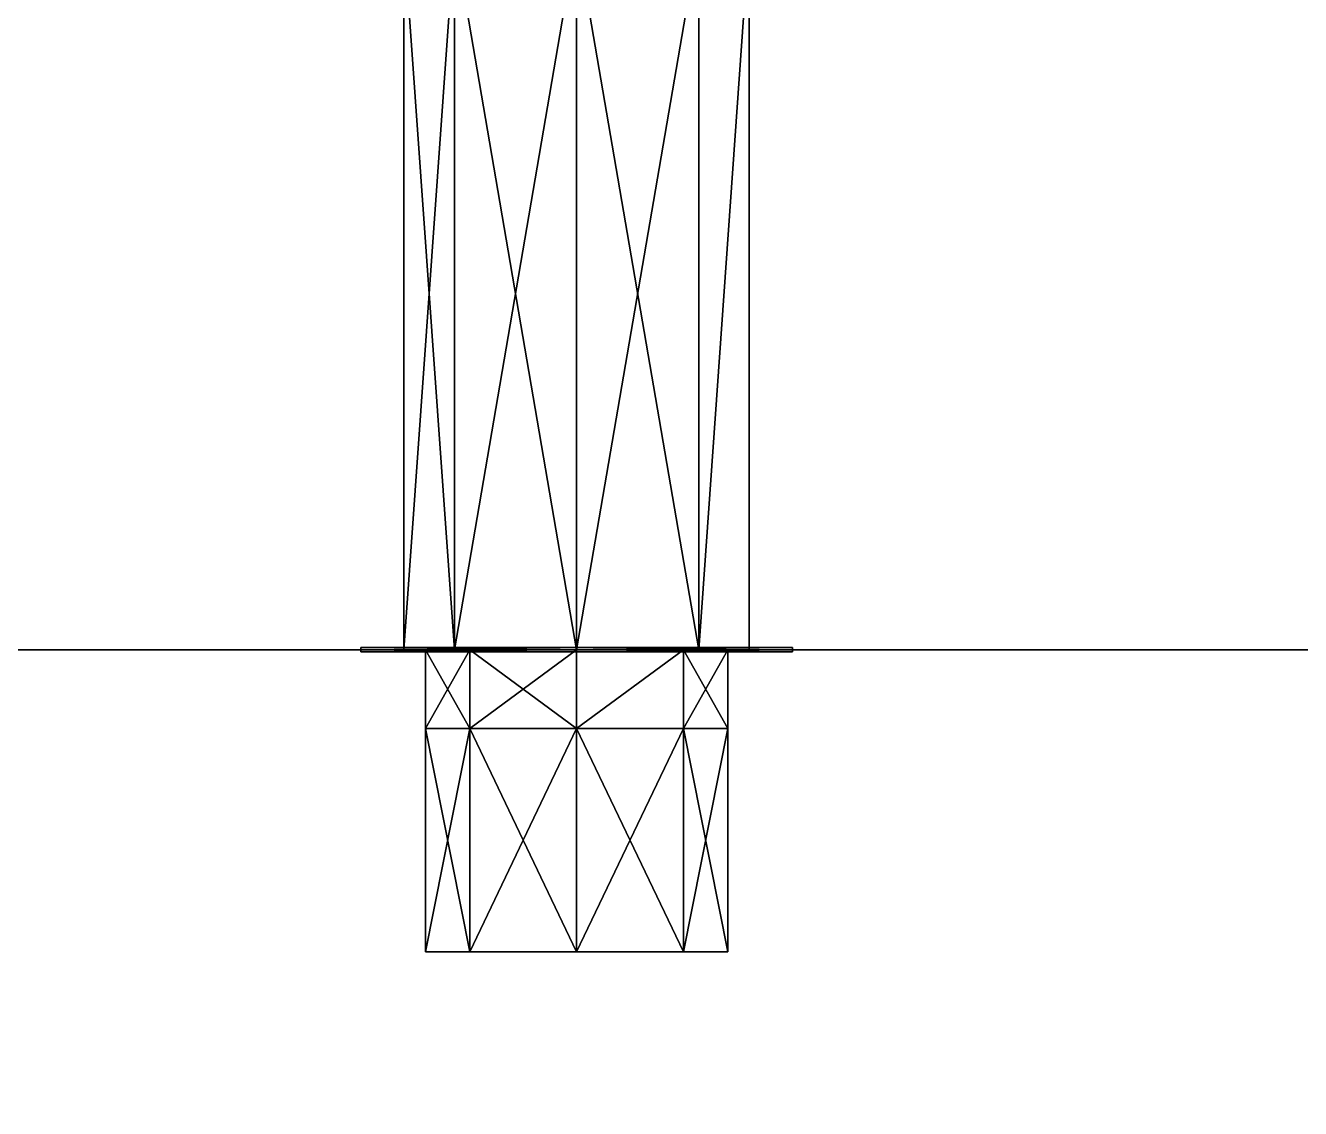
# Model space of a CAD drawing. Extents: x -150 to 2334, y -150 to 2984.
# Drawn here: x 1721.24 to 1750.77, y 35.17 to 60.25 of the extents above; entities that cross this region are included whole.
import ezdxf

# ---------------------------------------------------------------- set-up
doc = ezdxf.new("R2010")
doc.units = 0
for name, color, linetype in [('LAYER0', 7, 'CONTINUOUS'), ('LAYER226', 7, 'CONTINUOUS'), ('LAYER278', 7, 'CONTINUOUS'), ('LAYER309', 7, 'CONTINUOUS'), ('LAYER31', 7, 'CONTINUOUS'), ('LAYER32', 9, 'CONTINUOUS'), ('LAYER408', 7, 'CONTINUOUS'), ('LAYER56', 7, 'CONTINUOUS'), ('LAYER57', 9, 'CONTINUOUS'), ('LAYER6', 7, 'CONTINUOUS'), ('LAYER7', 9, 'CONTINUOUS')]:
    doc.layers.add(name, color=color, linetype=linetype)

msp = doc.modelspace()

# ---------------------------------------------------------------- linework, layer by layer
at = {"layer": 'LAYER0', "invisible_edges": 1}
for points in [[(2334, 2984, -5), (-150, -150, -5), (-150, 2984, -5), (2334, 2984, -5)], [(-150, -150, -5), (2334, 2984, -5), (2334, -150, -5), (-150, -150, -5)], [(2334, -150), (-150, 2984), (-150, -150), (2334, -150)], [(-150, 2984), (2334, -150), (2334, 2984), (-150, 2984)]]:
    msp.add_3dface(points, dxfattribs=at)
at = {"layer": 'LAYER226', "invisible_edges": 1}
for points in [[(2164, 45.79199), (1614, 45.79199, 2350), (2164, 45.79199, 2350), (2164, 45.79199)], [(1614, 45.79199, 2350), (2164, 45.79199), (1614, 45.79199), (1614, 45.79199, 2350)], [(2164, 45.79199), (1614, 27.79199), (1614, 45.79199), (2164, 45.79199)], [(1614, 27.79199), (2164, 45.79199), (2164, 27.79199), (1614, 27.79199)], [(2164, 27.79199, 2350), (1614, 45.79199, 2350), (1614, 27.79199, 2350), (2164, 27.79199, 2350)], [(1614, 45.79199, 2350), (2164, 27.79199, 2350), (2164, 45.79199, 2350), (1614, 45.79199, 2350)]]:
    msp.add_3dface(points, dxfattribs=at)
at = {"layer": 'LAYER278', "invisible_edges": 1}
for points in [[(2164, 45.78802, 80), (1614, 758.458, 80), (2164, 758.458, 80), (2164, 45.78802, 80)], [(1614, 758.458, 80), (2164, 45.78802, 80), (1614, 45.78802, 80), (1614, 758.458, 80)], [(1614, 45.78802, 98), (2164, 758.458, 98), (1614, 758.458, 98), (1614, 45.78802, 98)], [(2164, 758.458, 98), (1614, 45.78802, 98), (2164, 45.78802, 98), (2164, 758.458, 98)], [(2164, 45.78802, 80), (1614, 45.78802, 98), (1614, 45.78802, 80), (2164, 45.78802, 80)], [(1614, 45.78802, 98), (2164, 45.78802, 80), (2164, 45.78802, 98), (1614, 45.78802, 98)]]:
    msp.add_3dface(points, dxfattribs=at)
at = {"layer": 'LAYER309', "invisible_edges": 1}
for points in [[(2164, 758.458, 2349), (1614, 45.78802, 2349), (2164, 45.78802, 2349), (2164, 758.458, 2349)], [(1614, 45.78802, 2349), (2164, 758.458, 2349), (1614, 758.458, 2349), (1614, 45.78802, 2349)], [(1614, 758.458, 2331), (2164, 45.78802, 2331), (1614, 45.78802, 2331), (1614, 758.458, 2331)], [(2164, 45.78802, 2331), (1614, 758.458, 2331), (2164, 758.458, 2331), (2164, 45.78802, 2331)], [(2164, 45.78802, 2331), (1614, 45.78802, 2349), (1614, 45.78802, 2331), (2164, 45.78802, 2331)], [(1614, 45.78802, 2349), (2164, 45.78802, 2331), (2164, 45.78802, 2349), (1614, 45.78802, 2349)]]:
    msp.add_3dface(points, dxfattribs=at)
at = {"layer": 'LAYER31', "invisible_edges": 1}
for points in [[(2139.4, 758.461, 1934), (1674, 45.79102, 1934), (2139.4, 45.79102, 1934), (2139.4, 758.461, 1934)], [(1674, 45.79102, 1934), (2139.4, 758.461, 1934), (1674, 758.461, 1934), (1674, 45.79102, 1934)], [(1674, 758.461, 1916), (2139.4, 45.79102, 1916), (1674, 45.79102, 1916), (1674, 758.461, 1916)], [(2139.4, 45.79102, 1916), (1674, 758.461, 1916), (2139.4, 758.461, 1916), (2139.4, 45.79102, 1916)], [(2139.4, 45.79102, 1916), (1674, 45.79102, 1934), (1674, 45.79102, 1916), (2139.4, 45.79102, 1916)], [(1674, 45.79102, 1934), (2139.4, 45.79102, 1916), (2139.4, 45.79102, 1934), (1674, 45.79102, 1934)]]:
    msp.add_3dface(points, dxfattribs=at)
at = {"layer": 'LAYER32'}
for points in [[(1731.172, 62.29102, 1927.828), (1730, 62.29102, 1925), (1731.172, 45.79102, 1927.828), (1731.172, 62.29102, 1927.828)], [(1731.172, 45.79102, 1927.828), (1730, 62.29102, 1925), (1730, 45.79102, 1925), (1731.172, 45.79102, 1927.828)], [(1730, 62.29102, 1925), (1731.172, 62.29102, 1922.172), (1730, 45.79102, 1925), (1730, 62.29102, 1925)], [(1730, 45.79102, 1925), (1731.172, 62.29102, 1922.172), (1731.172, 45.79102, 1922.172), (1730, 45.79102, 1925)], [(1734, 62.29102, 1929), (1731.172, 62.29102, 1927.828), (1734, 45.79102, 1929), (1734, 62.29102, 1929)], [(1734, 45.79102, 1929), (1731.172, 62.29102, 1927.828), (1731.172, 45.79102, 1927.828), (1734, 45.79102, 1929)], [(1731.172, 62.29102, 1922.172), (1734, 62.29102, 1921), (1731.172, 45.79102, 1922.172), (1731.172, 62.29102, 1922.172)], [(1731.172, 45.79102, 1922.172), (1734, 62.29102, 1921), (1734, 45.79102, 1921), (1731.172, 45.79102, 1922.172)], [(1731.172, 62.29102, 1922.172), (1734, 62.29102, 1921), (1731.172, 45.79102, 1922.172), (1731.172, 62.29102, 1922.172)], [(1731.172, 45.79102, 1922.172), (1734, 62.29102, 1921), (1734, 45.79102, 1921), (1731.172, 45.79102, 1922.172)], [(1736.828, 62.29102, 1927.828), (1734, 62.29102, 1929), (1736.828, 45.79102, 1927.828), (1736.828, 62.29102, 1927.828)], [(1736.828, 45.79102, 1927.828), (1734, 62.29102, 1929), (1734, 45.79102, 1929), (1736.828, 45.79102, 1927.828)], [(1734, 62.29102, 1921), (1736.828, 62.29102, 1922.172), (1734, 45.79102, 1921), (1734, 62.29102, 1921)], [(1734, 45.79102, 1921), (1736.828, 62.29102, 1922.172), (1736.828, 45.79102, 1922.172), (1734, 45.79102, 1921)], [(1736.828, 62.29102, 1927.828), (1736.828, 45.79102, 1927.828), (1738, 62.29102, 1925), (1736.828, 62.29102, 1927.828)], [(1738, 62.29102, 1925), (1736.828, 45.79102, 1927.828), (1738, 45.79102, 1925), (1738, 62.29102, 1925)], [(1738, 45.79102, 1925), (1736.828, 45.79102, 1922.172), (1738, 62.29102, 1925), (1738, 45.79102, 1925)], [(1738, 62.29102, 1925), (1736.828, 45.79102, 1922.172), (1736.828, 62.29102, 1922.172), (1738, 62.29102, 1925)], [(1739, 45.84101, 1930), (1739, 45.84101, 1920), (1729, 45.84101, 1930), (1739, 45.84101, 1930)], [(1729, 45.84101, 1930), (1739, 45.84101, 1920), (1729, 45.84101, 1920), (1729, 45.84101, 1930)], [(1739, 45.74102, 1930), (1739, 45.84101, 1930), (1729, 45.74102, 1930), (1739, 45.74102, 1930)], [(1729, 45.74102, 1930), (1739, 45.84101, 1930), (1729, 45.84101, 1930), (1729, 45.74102, 1930)], [(1729, 45.84101, 1930), (1729, 45.74102, 1930), (1729, 45.84101, 1920), (1729, 45.84101, 1930)], [(1729, 45.84101, 1920), (1729, 45.74102, 1930), (1729, 45.74102, 1920), (1729, 45.84101, 1920)], [(1729, 45.74102, 1920), (1729, 45.84101, 1920), (1739, 45.74102, 1920), (1729, 45.74102, 1920)], [(1739, 45.74102, 1920), (1729, 45.84101, 1920), (1739, 45.84101, 1920), (1739, 45.74102, 1920)], [(1739, 45.84101, 1930), (1739, 45.84101, 1920), (1729, 45.84101, 1930), (1739, 45.84101, 1930)], [(1729, 45.84101, 1930), (1739, 45.84101, 1920), (1729, 45.84101, 1920), (1729, 45.84101, 1930)], [(1729, 45.84101, 1920), (1729, 45.74102, 1920), (1729, 45.84101, 1930), (1729, 45.84101, 1920)], [(1729, 45.84101, 1930), (1729, 45.74102, 1920), (1729, 45.74102, 1930), (1729, 45.84101, 1930)], [(1729, 45.74102, 1920), (1729, 45.84101, 1920), (1739, 45.74102, 1920), (1729, 45.74102, 1920)], [(1739, 45.74102, 1920), (1729, 45.84101, 1920), (1739, 45.84101, 1920), (1739, 45.74102, 1920)], [(1739, 45.74102, 1930), (1739, 45.84101, 1930), (1729, 45.74102, 1930), (1739, 45.74102, 1930)], [(1729, 45.74102, 1930), (1739, 45.84101, 1930), (1729, 45.84101, 1930), (1729, 45.74102, 1930)], [(1730.5, 45.79102, 1925), (1730.5, 43.97079, 1925), (1731.525, 45.79102, 1927.475), (1730.5, 45.79102, 1925)], [(1731.525, 45.79102, 1927.475), (1730.5, 43.97079, 1925), (1731.525, 43.97079, 1927.475), (1731.525, 45.79102, 1927.475)], [(1731.525, 45.79102, 1922.525), (1731.525, 43.97079, 1922.525), (1730.5, 45.79102, 1925), (1731.525, 45.79102, 1922.525)], [(1730.5, 45.79102, 1925), (1731.525, 43.97079, 1922.525), (1730.5, 43.97079, 1925), (1730.5, 45.79102, 1925)], [(1731.525, 45.79102, 1927.475), (1731.525, 43.97079, 1927.475), (1734, 45.79102, 1928.5), (1731.525, 45.79102, 1927.475)], [(1734, 45.79102, 1928.5), (1731.525, 43.97079, 1927.475), (1734, 43.97079, 1928.5), (1734, 45.79102, 1928.5)], [(1731.525, 43.97079, 1922.525), (1731.525, 45.79102, 1922.525), (1734, 43.97079, 1921.5), (1731.525, 43.97079, 1922.525)], [(1734, 43.97079, 1921.5), (1731.525, 45.79102, 1922.525), (1734, 45.79102, 1921.5), (1734, 43.97079, 1921.5)], [(1731.525, 45.79102, 1922.525), (1734, 45.79102, 1921.5), (1731.525, 43.97079, 1922.525), (1731.525, 45.79102, 1922.525)], [(1731.525, 43.97079, 1922.525), (1734, 45.79102, 1921.5), (1734, 43.97079, 1921.5), (1731.525, 43.97079, 1922.525)], [(1734, 45.79102, 1928.5), (1734, 43.97079, 1928.5), (1736.475, 45.79102, 1927.475), (1734, 45.79102, 1928.5)], [(1736.475, 45.79102, 1927.475), (1734, 43.97079, 1928.5), (1736.475, 43.97079, 1927.475), (1736.475, 45.79102, 1927.475)], [(1736.475, 43.97079, 1922.525), (1734, 43.97079, 1921.5), (1736.475, 45.79102, 1922.525), (1736.475, 43.97079, 1922.525)], [(1736.475, 45.79102, 1922.525), (1734, 43.97079, 1921.5), (1734, 45.79102, 1921.5), (1736.475, 45.79102, 1922.525)], [(1736.475, 43.97079, 1927.475), (1737.5, 43.97079, 1925), (1736.475, 45.79102, 1927.475), (1736.475, 43.97079, 1927.475)], [(1736.475, 45.79102, 1927.475), (1737.5, 43.97079, 1925), (1737.5, 45.79102, 1925), (1736.475, 45.79102, 1927.475)], [(1737.5, 43.97079, 1925), (1736.475, 43.97079, 1922.525), (1737.5, 45.79102, 1925), (1737.5, 43.97079, 1925)], [(1737.5, 45.79102, 1925), (1736.475, 43.97079, 1922.525), (1736.475, 45.79102, 1922.525), (1737.5, 45.79102, 1925)], [(1739, 45.84101, 1920), (1739, 45.74102, 1920), (1739, 45.84101, 1930), (1739, 45.84101, 1920)], [(1739, 45.84101, 1930), (1739, 45.74102, 1920), (1739, 45.74102, 1930), (1739, 45.84101, 1930)], [(1739, 45.74102, 1920), (1739, 45.84101, 1920), (1739, 45.74102, 1930), (1739, 45.74102, 1920)], [(1739, 45.74102, 1930), (1739, 45.84101, 1920), (1739, 45.84101, 1930), (1739, 45.74102, 1930)], [(1739, 45.74102, 1930), (1739, 45.74102, 1920), (1729, 45.74102, 1930), (1739, 45.74102, 1930)], [(1729, 45.74102, 1930), (1739, 45.74102, 1920), (1729, 45.74102, 1920), (1729, 45.74102, 1930)], [(1729, 45.74102, 1930), (1729, 45.74102, 1920), (1739, 45.74102, 1930), (1729, 45.74102, 1930)], [(1739, 45.74102, 1930), (1729, 45.74102, 1920), (1739, 45.74102, 1920), (1739, 45.74102, 1930)], [(1731.525, 43.97079, 1927.475), (1730.5, 43.97079, 1925), (1731.525, 38.79102, 1927.475), (1731.525, 43.97079, 1927.475)], [(1731.525, 38.79102, 1927.475), (1730.5, 43.97079, 1925), (1730.5, 38.79102, 1925), (1731.525, 38.79102, 1927.475)], [(1730.5, 43.97079, 1925), (1731.525, 43.97079, 1922.525), (1730.5, 38.79102, 1925), (1730.5, 43.97079, 1925)], [(1730.5, 38.79102, 1925), (1731.525, 43.97079, 1922.525), (1731.525, 38.79102, 1922.525), (1730.5, 38.79102, 1925)], [(1734, 43.97079, 1928.5), (1731.525, 43.97079, 1927.475), (1734, 38.79102, 1928.5), (1734, 43.97079, 1928.5)], [(1734, 38.79102, 1928.5), (1731.525, 43.97079, 1927.475), (1731.525, 38.79102, 1927.475), (1734, 38.79102, 1928.5)], [(1731.525, 38.79102, 1922.525), (1731.525, 43.97079, 1922.525), (1734, 38.79102, 1921.5), (1731.525, 38.79102, 1922.525)], [(1734, 38.79102, 1921.5), (1731.525, 43.97079, 1922.525), (1734, 43.97079, 1921.5), (1734, 38.79102, 1921.5)], [(1731.525, 43.97079, 1922.525), (1734, 43.97079, 1921.5), (1731.525, 38.79102, 1922.525), (1731.525, 43.97079, 1922.525)], [(1731.525, 38.79102, 1922.525), (1734, 43.97079, 1921.5), (1734, 38.79102, 1921.5), (1731.525, 38.79102, 1922.525)], [(1736.475, 43.97079, 1927.475), (1734, 43.97079, 1928.5), (1736.475, 38.79102, 1927.475), (1736.475, 43.97079, 1927.475)], [(1736.475, 38.79102, 1927.475), (1734, 43.97079, 1928.5), (1734, 38.79102, 1928.5), (1736.475, 38.79102, 1927.475)], [(1736.475, 38.79102, 1922.525), (1734, 38.79102, 1921.5), (1736.475, 43.97079, 1922.525), (1736.475, 38.79102, 1922.525)], [(1736.475, 43.97079, 1922.525), (1734, 38.79102, 1921.5), (1734, 43.97079, 1921.5), (1736.475, 43.97079, 1922.525)], [(1736.475, 38.79102, 1927.475), (1737.5, 38.79102, 1925), (1736.475, 43.97079, 1927.475), (1736.475, 38.79102, 1927.475)], [(1736.475, 43.97079, 1927.475), (1737.5, 38.79102, 1925), (1737.5, 43.97079, 1925), (1736.475, 43.97079, 1927.475)], [(1737.5, 38.79102, 1925), (1736.475, 38.79102, 1922.525), (1737.5, 43.97079, 1925), (1737.5, 38.79102, 1925)], [(1737.5, 43.97079, 1925), (1736.475, 38.79102, 1922.525), (1736.475, 43.97079, 1922.525), (1737.5, 43.97079, 1925)], [(1731.525, 38.79102, 1927.475), (1730.5, 38.79102, 1925), (1737.5, 38.79102, 1925), (1731.525, 38.79102, 1927.475)], [(1737.5, 38.79102, 1925), (1730.5, 38.79102, 1925), (1736.475, 38.79102, 1922.525), (1737.5, 38.79102, 1925)], [(1736.475, 38.79102, 1922.525), (1730.5, 38.79102, 1925), (1734, 38.79102, 1921.5), (1736.475, 38.79102, 1922.525)], [(1734, 38.79102, 1921.5), (1730.5, 38.79102, 1925), (1731.525, 38.79102, 1922.525), (1734, 38.79102, 1921.5)], [(1734, 38.79102, 1928.5), (1731.525, 38.79102, 1927.475), (1736.475, 38.79102, 1927.475), (1734, 38.79102, 1928.5)], [(1736.475, 38.79102, 1927.475), (1731.525, 38.79102, 1927.475), (1737.5, 38.79102, 1925), (1736.475, 38.79102, 1927.475)]]:
    msp.add_3dface(points, dxfattribs=at)
at = {"layer": 'LAYER408', "invisible_edges": 1}
for points in [[(1772, 63.79102, 296), (1692, 45.79102, 296), (1692, 63.79102, 296), (1772, 63.79102, 296)], [(1692, 45.79102, 296), (1772, 63.79102, 296), (1772, 45.79102, 296), (1692, 45.79102, 296)], [(1772, 45.79102, 848), (1692, 63.79102, 848), (1692, 45.79102, 848), (1772, 45.79102, 848)], [(1692, 63.79102, 848), (1772, 45.79102, 848), (1772, 63.79102, 848), (1692, 63.79102, 848)], [(1772, 45.79102, 848), (1692, 45.79102, 296), (1772, 45.79102, 296), (1772, 45.79102, 848)], [(1692, 45.79102, 296), (1772, 45.79102, 848), (1692, 45.79102, 848), (1692, 45.79102, 296)]]:
    msp.add_3dface(points, dxfattribs=at)
at = {"layer": 'LAYER56', "invisible_edges": 1}
for points in [[(2139.4, 758.461, 296), (1674, 45.79102, 296), (2139.4, 45.79102, 296), (2139.4, 758.461, 296)], [(1674, 45.79102, 296), (2139.4, 758.461, 296), (1674, 758.461, 296), (1674, 45.79102, 296)], [(1674, 758.461, 278), (2139.4, 45.79102, 278), (1674, 45.79102, 278), (1674, 758.461, 278)], [(2139.4, 45.79102, 278), (1674, 758.461, 278), (2139.4, 758.461, 278), (2139.4, 45.79102, 278)], [(2139.4, 45.79102, 278), (1674, 45.79102, 296), (1674, 45.79102, 278), (2139.4, 45.79102, 278)], [(1674, 45.79102, 296), (2139.4, 45.79102, 278), (2139.4, 45.79102, 296), (1674, 45.79102, 296)]]:
    msp.add_3dface(points, dxfattribs=at)
at = {"layer": 'LAYER57'}
for points in [[(1731.172, 62.29102, 289.8284), (1730, 62.29102, 287), (1731.172, 45.79102, 289.8284), (1731.172, 62.29102, 289.8284)], [(1731.172, 45.79102, 289.8284), (1730, 62.29102, 287), (1730, 45.79102, 287), (1731.172, 45.79102, 289.8284)], [(1730, 62.29102, 287), (1731.172, 62.29102, 284.1716), (1730, 45.79102, 287), (1730, 62.29102, 287)], [(1730, 45.79102, 287), (1731.172, 62.29102, 284.1716), (1731.172, 45.79102, 284.1716), (1730, 45.79102, 287)], [(1734, 62.29102, 291), (1731.172, 62.29102, 289.8284), (1734, 45.79102, 291), (1734, 62.29102, 291)], [(1734, 45.79102, 291), (1731.172, 62.29102, 289.8284), (1731.172, 45.79102, 289.8284), (1734, 45.79102, 291)], [(1731.172, 62.29102, 284.1716), (1734, 62.29102, 283), (1731.172, 45.79102, 284.1716), (1731.172, 62.29102, 284.1716)], [(1731.172, 45.79102, 284.1716), (1734, 62.29102, 283), (1734, 45.79102, 283), (1731.172, 45.79102, 284.1716)], [(1731.172, 62.29102, 284.1716), (1734, 62.29102, 283), (1731.172, 45.79102, 284.1716), (1731.172, 62.29102, 284.1716)], [(1731.172, 45.79102, 284.1716), (1734, 62.29102, 283), (1734, 45.79102, 283), (1731.172, 45.79102, 284.1716)], [(1736.828, 62.29102, 289.8284), (1734, 62.29102, 291), (1736.828, 45.79102, 289.8284), (1736.828, 62.29102, 289.8284)], [(1736.828, 45.79102, 289.8284), (1734, 62.29102, 291), (1734, 45.79102, 291), (1736.828, 45.79102, 289.8284)], [(1734, 62.29102, 283), (1736.828, 62.29102, 284.1716), (1734, 45.79102, 283), (1734, 62.29102, 283)], [(1734, 45.79102, 283), (1736.828, 62.29102, 284.1716), (1736.828, 45.79102, 284.1716), (1734, 45.79102, 283)], [(1736.828, 62.29102, 289.8284), (1736.828, 45.79102, 289.8284), (1738, 62.29102, 287), (1736.828, 62.29102, 289.8284)], [(1738, 62.29102, 287), (1736.828, 45.79102, 289.8284), (1738, 45.79102, 287), (1738, 62.29102, 287)], [(1738, 45.79102, 287), (1736.828, 45.79102, 284.1716), (1738, 62.29102, 287), (1738, 45.79102, 287)], [(1738, 62.29102, 287), (1736.828, 45.79102, 284.1716), (1736.828, 62.29102, 284.1716), (1738, 62.29102, 287)], [(1739, 45.84101, 292), (1739, 45.84101, 282), (1729, 45.84101, 292), (1739, 45.84101, 292)], [(1729, 45.84101, 292), (1739, 45.84101, 282), (1729, 45.84101, 282), (1729, 45.84101, 292)], [(1739, 45.74102, 292), (1739, 45.84101, 292), (1729, 45.74102, 292), (1739, 45.74102, 292)], [(1729, 45.74102, 292), (1739, 45.84101, 292), (1729, 45.84101, 292), (1729, 45.74102, 292)], [(1729, 45.84101, 292), (1729, 45.74102, 292), (1729, 45.84101, 282), (1729, 45.84101, 292)], [(1729, 45.84101, 282), (1729, 45.74102, 292), (1729, 45.74102, 282), (1729, 45.84101, 282)], [(1729, 45.74102, 282), (1729, 45.84101, 282), (1739, 45.74102, 282), (1729, 45.74102, 282)], [(1739, 45.74102, 282), (1729, 45.84101, 282), (1739, 45.84101, 282), (1739, 45.74102, 282)], [(1739, 45.84101, 292), (1739, 45.84101, 282), (1729, 45.84101, 292), (1739, 45.84101, 292)], [(1729, 45.84101, 292), (1739, 45.84101, 282), (1729, 45.84101, 282), (1729, 45.84101, 292)], [(1729, 45.84101, 282), (1729, 45.74102, 282), (1729, 45.84101, 292), (1729, 45.84101, 282)], [(1729, 45.84101, 292), (1729, 45.74102, 282), (1729, 45.74102, 292), (1729, 45.84101, 292)], [(1729, 45.74102, 282), (1729, 45.84101, 282), (1739, 45.74102, 282), (1729, 45.74102, 282)], [(1739, 45.74102, 282), (1729, 45.84101, 282), (1739, 45.84101, 282), (1739, 45.74102, 282)], [(1739, 45.74102, 292), (1739, 45.84101, 292), (1729, 45.74102, 292), (1739, 45.74102, 292)], [(1729, 45.74102, 292), (1739, 45.84101, 292), (1729, 45.84101, 292), (1729, 45.74102, 292)], [(1730.5, 45.79102, 287), (1730.5, 43.97079, 287), (1731.525, 45.79102, 289.4749), (1730.5, 45.79102, 287)], [(1731.525, 45.79102, 289.4749), (1730.5, 43.97079, 287), (1731.525, 43.97079, 289.4749), (1731.525, 45.79102, 289.4749)], [(1731.525, 45.79102, 284.5251), (1731.525, 43.97079, 284.5251), (1730.5, 45.79102, 287), (1731.525, 45.79102, 284.5251)], [(1730.5, 45.79102, 287), (1731.525, 43.97079, 284.5251), (1730.5, 43.97079, 287), (1730.5, 45.79102, 287)], [(1731.525, 45.79102, 289.4749), (1731.525, 43.97079, 289.4749), (1734, 45.79102, 290.5), (1731.525, 45.79102, 289.4749)], [(1734, 45.79102, 290.5), (1731.525, 43.97079, 289.4749), (1734, 43.97079, 290.5), (1734, 45.79102, 290.5)], [(1731.525, 43.97079, 284.5251), (1731.525, 45.79102, 284.5251), (1734, 43.97079, 283.5), (1731.525, 43.97079, 284.5251)], [(1734, 43.97079, 283.5), (1731.525, 45.79102, 284.5251), (1734, 45.79102, 283.5), (1734, 43.97079, 283.5)], [(1731.525, 45.79102, 284.5251), (1734, 45.79102, 283.5), (1731.525, 43.97079, 284.5251), (1731.525, 45.79102, 284.5251)], [(1731.525, 43.97079, 284.5251), (1734, 45.79102, 283.5), (1734, 43.97079, 283.5), (1731.525, 43.97079, 284.5251)], [(1734, 45.79102, 290.5), (1734, 43.97079, 290.5), (1736.475, 45.79102, 289.4749), (1734, 45.79102, 290.5)], [(1736.475, 45.79102, 289.4749), (1734, 43.97079, 290.5), (1736.475, 43.97079, 289.4749), (1736.475, 45.79102, 289.4749)], [(1736.475, 43.97079, 284.5251), (1734, 43.97079, 283.5), (1736.475, 45.79102, 284.5251), (1736.475, 43.97079, 284.5251)], [(1736.475, 45.79102, 284.5251), (1734, 43.97079, 283.5), (1734, 45.79102, 283.5), (1736.475, 45.79102, 284.5251)], [(1736.475, 43.97079, 289.4749), (1737.5, 43.97079, 287), (1736.475, 45.79102, 289.4749), (1736.475, 43.97079, 289.4749)], [(1736.475, 45.79102, 289.4749), (1737.5, 43.97079, 287), (1737.5, 45.79102, 287), (1736.475, 45.79102, 289.4749)], [(1737.5, 43.97079, 287), (1736.475, 43.97079, 284.5251), (1737.5, 45.79102, 287), (1737.5, 43.97079, 287)], [(1737.5, 45.79102, 287), (1736.475, 43.97079, 284.5251), (1736.475, 45.79102, 284.5251), (1737.5, 45.79102, 287)], [(1739, 45.84101, 282), (1739, 45.74102, 282), (1739, 45.84101, 292), (1739, 45.84101, 282)], [(1739, 45.84101, 292), (1739, 45.74102, 282), (1739, 45.74102, 292), (1739, 45.84101, 292)], [(1739, 45.74102, 282), (1739, 45.84101, 282), (1739, 45.74102, 292), (1739, 45.74102, 282)], [(1739, 45.74102, 292), (1739, 45.84101, 282), (1739, 45.84101, 292), (1739, 45.74102, 292)], [(1739, 45.74102, 292), (1739, 45.74102, 282), (1729, 45.74102, 292), (1739, 45.74102, 292)], [(1729, 45.74102, 292), (1739, 45.74102, 282), (1729, 45.74102, 282), (1729, 45.74102, 292)], [(1729, 45.74102, 292), (1729, 45.74102, 282), (1739, 45.74102, 292), (1729, 45.74102, 292)], [(1739, 45.74102, 292), (1729, 45.74102, 282), (1739, 45.74102, 282), (1739, 45.74102, 292)], [(1731.525, 43.97079, 289.4749), (1730.5, 43.97079, 287), (1731.525, 38.79102, 289.4749), (1731.525, 43.97079, 289.4749)], [(1731.525, 38.79102, 289.4749), (1730.5, 43.97079, 287), (1730.5, 38.79102, 287), (1731.525, 38.79102, 289.4749)], [(1730.5, 43.97079, 287), (1731.525, 43.97079, 284.5251), (1730.5, 38.79102, 287), (1730.5, 43.97079, 287)], [(1730.5, 38.79102, 287), (1731.525, 43.97079, 284.5251), (1731.525, 38.79102, 284.5251), (1730.5, 38.79102, 287)], [(1734, 43.97079, 290.5), (1731.525, 43.97079, 289.4749), (1734, 38.79102, 290.5), (1734, 43.97079, 290.5)], [(1734, 38.79102, 290.5), (1731.525, 43.97079, 289.4749), (1731.525, 38.79102, 289.4749), (1734, 38.79102, 290.5)], [(1731.525, 38.79102, 284.5251), (1731.525, 43.97079, 284.5251), (1734, 38.79102, 283.5), (1731.525, 38.79102, 284.5251)], [(1734, 38.79102, 283.5), (1731.525, 43.97079, 284.5251), (1734, 43.97079, 283.5), (1734, 38.79102, 283.5)], [(1731.525, 43.97079, 284.5251), (1734, 43.97079, 283.5), (1731.525, 38.79102, 284.5251), (1731.525, 43.97079, 284.5251)], [(1731.525, 38.79102, 284.5251), (1734, 43.97079, 283.5), (1734, 38.79102, 283.5), (1731.525, 38.79102, 284.5251)], [(1736.475, 43.97079, 289.4749), (1734, 43.97079, 290.5), (1736.475, 38.79102, 289.4749), (1736.475, 43.97079, 289.4749)], [(1736.475, 38.79102, 289.4749), (1734, 43.97079, 290.5), (1734, 38.79102, 290.5), (1736.475, 38.79102, 289.4749)], [(1736.475, 38.79102, 284.5251), (1734, 38.79102, 283.5), (1736.475, 43.97079, 284.5251), (1736.475, 38.79102, 284.5251)], [(1736.475, 43.97079, 284.5251), (1734, 38.79102, 283.5), (1734, 43.97079, 283.5), (1736.475, 43.97079, 284.5251)], [(1736.475, 38.79102, 289.4749), (1737.5, 38.79102, 287), (1736.475, 43.97079, 289.4749), (1736.475, 38.79102, 289.4749)], [(1736.475, 43.97079, 289.4749), (1737.5, 38.79102, 287), (1737.5, 43.97079, 287), (1736.475, 43.97079, 289.4749)], [(1737.5, 38.79102, 287), (1736.475, 38.79102, 284.5251), (1737.5, 43.97079, 287), (1737.5, 38.79102, 287)], [(1737.5, 43.97079, 287), (1736.475, 38.79102, 284.5251), (1736.475, 43.97079, 284.5251), (1737.5, 43.97079, 287)], [(1731.525, 38.79102, 289.4749), (1730.5, 38.79102, 287), (1737.5, 38.79102, 287), (1731.525, 38.79102, 289.4749)], [(1737.5, 38.79102, 287), (1730.5, 38.79102, 287), (1736.475, 38.79102, 284.5251), (1737.5, 38.79102, 287)], [(1736.475, 38.79102, 284.5251), (1730.5, 38.79102, 287), (1734, 38.79102, 283.5), (1736.475, 38.79102, 284.5251)], [(1734, 38.79102, 283.5), (1730.5, 38.79102, 287), (1731.525, 38.79102, 284.5251), (1734, 38.79102, 283.5)], [(1734, 38.79102, 290.5), (1731.525, 38.79102, 289.4749), (1736.475, 38.79102, 289.4749), (1734, 38.79102, 290.5)], [(1736.475, 38.79102, 289.4749), (1731.525, 38.79102, 289.4749), (1737.5, 38.79102, 287), (1736.475, 38.79102, 289.4749)]]:
    msp.add_3dface(points, dxfattribs=at)
at = {"layer": 'LAYER6', "invisible_edges": 1}
for points in [[(2139.4, 758.461, 866), (1674, 45.79102, 866), (2139.4, 45.79102, 866), (2139.4, 758.461, 866)], [(1674, 45.79102, 866), (2139.4, 758.461, 866), (1674, 758.461, 866), (1674, 45.79102, 866)], [(1674, 758.461, 848), (2139.4, 45.79102, 848), (1674, 45.79102, 848), (1674, 758.461, 848)], [(2139.4, 45.79102, 848), (1674, 758.461, 848), (2139.4, 758.461, 848), (2139.4, 45.79102, 848)], [(2139.4, 45.79102, 848), (1674, 45.79102, 866), (1674, 45.79102, 848), (2139.4, 45.79102, 848)], [(1674, 45.79102, 866), (2139.4, 45.79102, 848), (2139.4, 45.79102, 866), (1674, 45.79102, 866)]]:
    msp.add_3dface(points, dxfattribs=at)
at = {"layer": 'LAYER7'}
for points in [[(1731.172, 62.29102, 859.8284), (1730, 62.29102, 857), (1731.172, 45.79102, 859.8284), (1731.172, 62.29102, 859.8284)], [(1731.172, 45.79102, 859.8284), (1730, 62.29102, 857), (1730, 45.79102, 857), (1731.172, 45.79102, 859.8284)], [(1730, 62.29102, 857), (1731.172, 62.29102, 854.1716), (1730, 45.79102, 857), (1730, 62.29102, 857)], [(1730, 45.79102, 857), (1731.172, 62.29102, 854.1716), (1731.172, 45.79102, 854.1716), (1730, 45.79102, 857)], [(1734, 62.29102, 861), (1731.172, 62.29102, 859.8284), (1734, 45.79102, 861), (1734, 62.29102, 861)], [(1734, 45.79102, 861), (1731.172, 62.29102, 859.8284), (1731.172, 45.79102, 859.8284), (1734, 45.79102, 861)], [(1731.172, 62.29102, 854.1716), (1734, 62.29102, 853), (1731.172, 45.79102, 854.1716), (1731.172, 62.29102, 854.1716)], [(1731.172, 45.79102, 854.1716), (1734, 62.29102, 853), (1734, 45.79102, 853), (1731.172, 45.79102, 854.1716)], [(1731.172, 62.29102, 854.1716), (1734, 62.29102, 853), (1731.172, 45.79102, 854.1716), (1731.172, 62.29102, 854.1716)], [(1731.172, 45.79102, 854.1716), (1734, 62.29102, 853), (1734, 45.79102, 853), (1731.172, 45.79102, 854.1716)], [(1736.828, 62.29102, 859.8284), (1734, 62.29102, 861), (1736.828, 45.79102, 859.8284), (1736.828, 62.29102, 859.8284)], [(1736.828, 45.79102, 859.8284), (1734, 62.29102, 861), (1734, 45.79102, 861), (1736.828, 45.79102, 859.8284)], [(1734, 62.29102, 853), (1736.828, 62.29102, 854.1716), (1734, 45.79102, 853), (1734, 62.29102, 853)], [(1734, 45.79102, 853), (1736.828, 62.29102, 854.1716), (1736.828, 45.79102, 854.1716), (1734, 45.79102, 853)], [(1736.828, 62.29102, 859.8284), (1736.828, 45.79102, 859.8284), (1738, 62.29102, 857), (1736.828, 62.29102, 859.8284)], [(1738, 62.29102, 857), (1736.828, 45.79102, 859.8284), (1738, 45.79102, 857), (1738, 62.29102, 857)], [(1738, 45.79102, 857), (1736.828, 45.79102, 854.1716), (1738, 62.29102, 857), (1738, 45.79102, 857)], [(1738, 62.29102, 857), (1736.828, 45.79102, 854.1716), (1736.828, 62.29102, 854.1716), (1738, 62.29102, 857)], [(1739, 45.84101, 862), (1739, 45.84101, 852), (1729, 45.84101, 862), (1739, 45.84101, 862)], [(1729, 45.84101, 862), (1739, 45.84101, 852), (1729, 45.84101, 852), (1729, 45.84101, 862)], [(1739, 45.74102, 862), (1739, 45.84101, 862), (1729, 45.74102, 862), (1739, 45.74102, 862)], [(1729, 45.74102, 862), (1739, 45.84101, 862), (1729, 45.84101, 862), (1729, 45.74102, 862)], [(1729, 45.84101, 862), (1729, 45.74102, 862), (1729, 45.84101, 852), (1729, 45.84101, 862)], [(1729, 45.84101, 852), (1729, 45.74102, 862), (1729, 45.74102, 852), (1729, 45.84101, 852)], [(1729, 45.74102, 852), (1729, 45.84101, 852), (1739, 45.74102, 852), (1729, 45.74102, 852)], [(1739, 45.74102, 852), (1729, 45.84101, 852), (1739, 45.84101, 852), (1739, 45.74102, 852)], [(1739, 45.84101, 862), (1739, 45.84101, 852), (1729, 45.84101, 862), (1739, 45.84101, 862)], [(1729, 45.84101, 862), (1739, 45.84101, 852), (1729, 45.84101, 852), (1729, 45.84101, 862)], [(1729, 45.84101, 852), (1729, 45.74102, 852), (1729, 45.84101, 862), (1729, 45.84101, 852)], [(1729, 45.84101, 862), (1729, 45.74102, 852), (1729, 45.74102, 862), (1729, 45.84101, 862)], [(1729, 45.74102, 852), (1729, 45.84101, 852), (1739, 45.74102, 852), (1729, 45.74102, 852)], [(1739, 45.74102, 852), (1729, 45.84101, 852), (1739, 45.84101, 852), (1739, 45.74102, 852)], [(1739, 45.74102, 862), (1739, 45.84101, 862), (1729, 45.74102, 862), (1739, 45.74102, 862)], [(1729, 45.74102, 862), (1739, 45.84101, 862), (1729, 45.84101, 862), (1729, 45.74102, 862)], [(1730.5, 45.79102, 857), (1730.5, 43.97079, 857), (1731.525, 45.79102, 859.4749), (1730.5, 45.79102, 857)], [(1731.525, 45.79102, 859.4749), (1730.5, 43.97079, 857), (1731.525, 43.97079, 859.4749), (1731.525, 45.79102, 859.4749)], [(1731.525, 45.79102, 854.5251), (1731.525, 43.97079, 854.5251), (1730.5, 45.79102, 857), (1731.525, 45.79102, 854.5251)], [(1730.5, 45.79102, 857), (1731.525, 43.97079, 854.5251), (1730.5, 43.97079, 857), (1730.5, 45.79102, 857)], [(1731.525, 45.79102, 859.4749), (1731.525, 43.97079, 859.4749), (1734, 45.79102, 860.5), (1731.525, 45.79102, 859.4749)], [(1734, 45.79102, 860.5), (1731.525, 43.97079, 859.4749), (1734, 43.97079, 860.5), (1734, 45.79102, 860.5)], [(1731.525, 43.97079, 854.5251), (1731.525, 45.79102, 854.5251), (1734, 43.97079, 853.5), (1731.525, 43.97079, 854.5251)], [(1734, 43.97079, 853.5), (1731.525, 45.79102, 854.5251), (1734, 45.79102, 853.5), (1734, 43.97079, 853.5)], [(1731.525, 45.79102, 854.5251), (1734, 45.79102, 853.5), (1731.525, 43.97079, 854.5251), (1731.525, 45.79102, 854.5251)], [(1731.525, 43.97079, 854.5251), (1734, 45.79102, 853.5), (1734, 43.97079, 853.5), (1731.525, 43.97079, 854.5251)], [(1734, 45.79102, 860.5), (1734, 43.97079, 860.5), (1736.475, 45.79102, 859.4749), (1734, 45.79102, 860.5)], [(1736.475, 45.79102, 859.4749), (1734, 43.97079, 860.5), (1736.475, 43.97079, 859.4749), (1736.475, 45.79102, 859.4749)], [(1736.475, 43.97079, 854.5251), (1734, 43.97079, 853.5), (1736.475, 45.79102, 854.5251), (1736.475, 43.97079, 854.5251)], [(1736.475, 45.79102, 854.5251), (1734, 43.97079, 853.5), (1734, 45.79102, 853.5), (1736.475, 45.79102, 854.5251)], [(1736.475, 43.97079, 859.4749), (1737.5, 43.97079, 857), (1736.475, 45.79102, 859.4749), (1736.475, 43.97079, 859.4749)], [(1736.475, 45.79102, 859.4749), (1737.5, 43.97079, 857), (1737.5, 45.79102, 857), (1736.475, 45.79102, 859.4749)], [(1737.5, 43.97079, 857), (1736.475, 43.97079, 854.5251), (1737.5, 45.79102, 857), (1737.5, 43.97079, 857)], [(1737.5, 45.79102, 857), (1736.475, 43.97079, 854.5251), (1736.475, 45.79102, 854.5251), (1737.5, 45.79102, 857)], [(1739, 45.84101, 852), (1739, 45.74102, 852), (1739, 45.84101, 862), (1739, 45.84101, 852)], [(1739, 45.84101, 862), (1739, 45.74102, 852), (1739, 45.74102, 862), (1739, 45.84101, 862)], [(1739, 45.74102, 852), (1739, 45.84101, 852), (1739, 45.74102, 862), (1739, 45.74102, 852)], [(1739, 45.74102, 862), (1739, 45.84101, 852), (1739, 45.84101, 862), (1739, 45.74102, 862)], [(1739, 45.74102, 862), (1739, 45.74102, 852), (1729, 45.74102, 862), (1739, 45.74102, 862)], [(1729, 45.74102, 862), (1739, 45.74102, 852), (1729, 45.74102, 852), (1729, 45.74102, 862)], [(1729, 45.74102, 862), (1729, 45.74102, 852), (1739, 45.74102, 862), (1729, 45.74102, 862)], [(1739, 45.74102, 862), (1729, 45.74102, 852), (1739, 45.74102, 852), (1739, 45.74102, 862)], [(1731.525, 43.97079, 859.4749), (1730.5, 43.97079, 857), (1731.525, 38.79102, 859.4749), (1731.525, 43.97079, 859.4749)], [(1731.525, 38.79102, 859.4749), (1730.5, 43.97079, 857), (1730.5, 38.79102, 857), (1731.525, 38.79102, 859.4749)], [(1730.5, 43.97079, 857), (1731.525, 43.97079, 854.5251), (1730.5, 38.79102, 857), (1730.5, 43.97079, 857)], [(1730.5, 38.79102, 857), (1731.525, 43.97079, 854.5251), (1731.525, 38.79102, 854.5251), (1730.5, 38.79102, 857)], [(1734, 43.97079, 860.5), (1731.525, 43.97079, 859.4749), (1734, 38.79102, 860.5), (1734, 43.97079, 860.5)], [(1734, 38.79102, 860.5), (1731.525, 43.97079, 859.4749), (1731.525, 38.79102, 859.4749), (1734, 38.79102, 860.5)], [(1731.525, 38.79102, 854.5251), (1731.525, 43.97079, 854.5251), (1734, 38.79102, 853.5), (1731.525, 38.79102, 854.5251)], [(1734, 38.79102, 853.5), (1731.525, 43.97079, 854.5251), (1734, 43.97079, 853.5), (1734, 38.79102, 853.5)], [(1731.525, 43.97079, 854.5251), (1734, 43.97079, 853.5), (1731.525, 38.79102, 854.5251), (1731.525, 43.97079, 854.5251)], [(1731.525, 38.79102, 854.5251), (1734, 43.97079, 853.5), (1734, 38.79102, 853.5), (1731.525, 38.79102, 854.5251)], [(1736.475, 43.97079, 859.4749), (1734, 43.97079, 860.5), (1736.475, 38.79102, 859.4749), (1736.475, 43.97079, 859.4749)], [(1736.475, 38.79102, 859.4749), (1734, 43.97079, 860.5), (1734, 38.79102, 860.5), (1736.475, 38.79102, 859.4749)], [(1736.475, 38.79102, 854.5251), (1734, 38.79102, 853.5), (1736.475, 43.97079, 854.5251), (1736.475, 38.79102, 854.5251)], [(1736.475, 43.97079, 854.5251), (1734, 38.79102, 853.5), (1734, 43.97079, 853.5), (1736.475, 43.97079, 854.5251)], [(1736.475, 38.79102, 859.4749), (1737.5, 38.79102, 857), (1736.475, 43.97079, 859.4749), (1736.475, 38.79102, 859.4749)], [(1736.475, 43.97079, 859.4749), (1737.5, 38.79102, 857), (1737.5, 43.97079, 857), (1736.475, 43.97079, 859.4749)], [(1737.5, 38.79102, 857), (1736.475, 38.79102, 854.5251), (1737.5, 43.97079, 857), (1737.5, 38.79102, 857)], [(1737.5, 43.97079, 857), (1736.475, 38.79102, 854.5251), (1736.475, 43.97079, 854.5251), (1737.5, 43.97079, 857)], [(1731.525, 38.79102, 859.4749), (1730.5, 38.79102, 857), (1737.5, 38.79102, 857), (1731.525, 38.79102, 859.4749)], [(1737.5, 38.79102, 857), (1730.5, 38.79102, 857), (1736.475, 38.79102, 854.5251), (1737.5, 38.79102, 857)], [(1736.475, 38.79102, 854.5251), (1730.5, 38.79102, 857), (1734, 38.79102, 853.5), (1736.475, 38.79102, 854.5251)], [(1734, 38.79102, 853.5), (1730.5, 38.79102, 857), (1731.525, 38.79102, 854.5251), (1734, 38.79102, 853.5)], [(1734, 38.79102, 860.5), (1731.525, 38.79102, 859.4749), (1736.475, 38.79102, 859.4749), (1734, 38.79102, 860.5)], [(1736.475, 38.79102, 859.4749), (1731.525, 38.79102, 859.4749), (1737.5, 38.79102, 857), (1736.475, 38.79102, 859.4749)]]:
    msp.add_3dface(points, dxfattribs=at)

doc.saveas('drawing.dxf')
